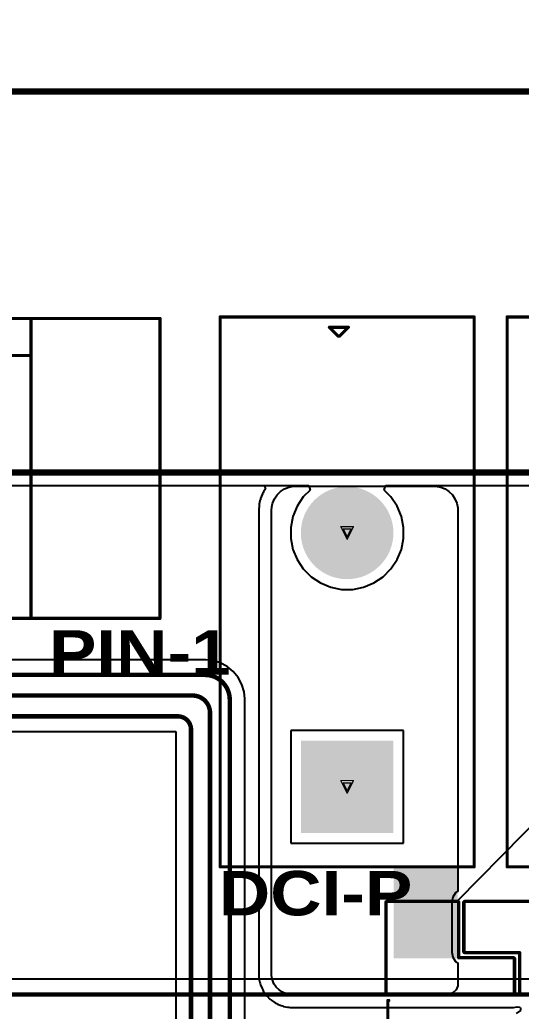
# Model space of a CAD drawing. Header units: inches. Extents: x -2 to 5376, y -4 to 5426.
# Drawn here: x 97.49 to 117.55, y 74.96 to 114.62 of the extents above; entities that cross this region are included whole.
import ezdxf

# ---------------------------------------------------------------- set-up
doc = ezdxf.new("R2010")
doc.units = ezdxf.units.IN
for name, color, linetype in [('Board Outline', 216, 'Continuous'), ('Bottom Layer', 5, 'Continuous'), ('Bottom Solder', 6, 'Continuous'), ('Dimension', 6, 'Continuous'), ('Drill Drawing', 1, 'Continuous'), ('Layer 1', 16, 'Continuous'), ('Layer 2', 76, 'Continuous'), ('Multi-Layer', 9, 'Continuous'), ('Pad Holes', 156, 'Continuous'), ('Top Layer', 1, 'Continuous'), ('Top Overlay', 2, 'Continuous'), ('Top Paste', 8, 'Continuous'), ('Top Solder', 216, 'Continuous')]:
    doc.layers.add(name, color=color, linetype=linetype)
doc.styles.add('Arial Black_Bold', font='', dxfattribs={"height": 0.2})
doc.styles.get('Arial Black_Bold').set_extended_font_data('Arial Black', bold=True)

# ---------------------------------------------------------------- blocks, each defined once
blk = doc.blocks.new('DB136H_10_16_1P_BK_P_126')
at = {"layer": 'Bottom Layer'}
h = blk.add_hatch(color=5, dxfattribs=at)
edge = h.paths.add_edge_path()
edge.add_arc((0, 5.08), 1.75, 0, 360)
blk.add_hatch(color=5, dxfattribs=at).paths.add_polyline_path([(-1.75, -3.33), (1.75, -3.33), (1.75, -6.83), (-1.75, -6.83)])
at = {"layer": 'Bottom Solder'}
h = blk.add_hatch(color=6, dxfattribs=at)
edge = h.paths.add_edge_path()
edge.add_arc((0, 5.08), 1.852, 0, 360)
blk.add_hatch(color=6, dxfattribs=at).paths.add_polyline_path([(-1.852, -3.228), (1.852, -3.228), (1.852, -6.932), (-1.852, -6.932)])
at = {"layer": 'Layer 1'}
h = blk.add_hatch(color=16, dxfattribs=at)
edge = h.paths.add_edge_path()
edge.add_arc((0, 5.08), 1.75, 0, 360)
blk.add_hatch(color=16, dxfattribs=at).paths.add_polyline_path([(-1.75, -3.33), (1.75, -3.33), (1.75, -6.83), (-1.75, -6.83)])
at = {"layer": 'Layer 2'}
h = blk.add_hatch(color=76, dxfattribs=at)
edge = h.paths.add_edge_path()
edge.add_arc((0, 5.08), 1.75, 0, 360)
blk.add_hatch(color=76, dxfattribs=at).paths.add_polyline_path([(-1.75, -3.33), (1.75, -3.33), (1.75, -6.83), (-1.75, -6.83)])
at = {"layer": 'Multi-Layer'}
h = blk.add_hatch(color=9, dxfattribs=at)
edge = h.paths.add_edge_path()
edge.add_arc((0, 5.08), 1.75, 0, 360)
blk.add_hatch(color=9, dxfattribs=at).paths.add_polyline_path([(-1.75, -3.33), (1.75, -3.33), (1.75, -6.83), (-1.75, -6.83)])
at = {"layer": 'Pad Holes'}
h = blk.add_hatch(color=7, dxfattribs=at)
edge = h.paths.add_edge_path()
edge.add_arc((0, 5.08), 1, 0, 360)
h = blk.add_hatch(color=7, dxfattribs=at)
edge = h.paths.add_edge_path()
edge.add_arc((0, -5.08), 1, 0, 360)
at = {"layer": 'Top Layer'}
h = blk.add_hatch(color=1, dxfattribs=at)
edge = h.paths.add_edge_path()
edge.add_arc((0, 5.08), 1.75, 0, 360)
blk.add_hatch(color=1, dxfattribs=at).paths.add_polyline_path([(-1.75, -3.33), (1.75, -3.33), (1.75, -6.83), (-1.75, -6.83)])
at = {"layer": 'Top Solder'}
h = blk.add_hatch(color=216, dxfattribs=at)
edge = h.paths.add_edge_path()
edge.add_arc((0, 5.08), 1.852, 0, 360)
blk.add_hatch(color=216, dxfattribs=at).paths.add_polyline_path([(-1.852, -3.228), (1.852, -3.228), (1.852, -6.932), (-1.852, -6.932)])
at = {"layer": 'Top Overlay'}
for points in [[(-5.08, 13.72, 0.127, 0.127, 0), (0, 13.72, 0.127, 0.127, 0)], [(-5.08, -8.28, 0.127, 0.127, 0), (-5.08, 13.72, 0.127, 0.127, 0)], [(0, 13.72, 0.127, 0.127, 0), (5.08, 13.72, 0.127, 0.127, 0)], [(5.08, -8.28, 0.127, 0.127, 0), (5.08, 13.72, 0.127, 0.127, 0)], [(-0.711, 13.305, 0.127, 0.127, 0), (0.051, 13.305, 0.127, 0.127, 0)], [(-0.711, 13.305, 0.127, 0.127, 0), (-0.361, 12.954, 0.127, 0.127, 0)], [(-0.3, 12.954, 0.127, 0.127, 0), (0.051, 13.305, 0.127, 0.127, 0)], [(-5.08, -8.28, 0.127, 0.127, 0), (0, -8.28, 0.127, 0.127, 0)], [(0, -8.28, 0.127, 0.127, 0), (5.08, -8.28, 0.127, 0.127, 0)]]:
    blk.add_lwpolyline(points, format="xyseb", dxfattribs=at)
for points in [[(-5.112, 13.72, 0.0635, 0.0635, 1), (-5.048, 13.72, 0.0635, 0.0635, 1)], [(-5.112, 13.72, 0.0635, 0.0635, 1), (-5.048, 13.72, 0.0635, 0.0635, 1)], [(-0.032, 13.72, 0.0635, 0.0635, 1), (0.032, 13.72, 0.0635, 0.0635, 1)], [(-0.032, 13.72, 0.0635, 0.0635, 1), (0.032, 13.72, 0.0635, 0.0635, 1)], [(5.048, 13.72, 0.0635, 0.0635, 1), (5.112, 13.72, 0.0635, 0.0635, 1)], [(5.048, 13.72, 0.0635, 0.0635, 1), (5.112, 13.72, 0.0635, 0.0635, 1)], [(-0.743, 13.305, 0.0635, 0.0635, 1), (-0.679, 13.305, 0.0635, 0.0635, 1)], [(-0.743, 13.305, 0.0635, 0.0635, 1), (-0.679, 13.305, 0.0635, 0.0635, 1)], [(0.019, 13.305, 0.0635, 0.0635, 1), (0.083, 13.305, 0.0635, 0.0635, 1)], [(0.019, 13.305, 0.0635, 0.0635, 1), (0.083, 13.305, 0.0635, 0.0635, 1)], [(-0.392, 12.954, 0.0635, 0.0635, 1), (-0.329, 12.954, 0.0635, 0.0635, 1)], [(-0.332, 12.954, 0.0635, 0.0635, 1), (-0.268, 12.954, 0.0635, 0.0635, 1)], [(-5.112, -8.28, 0.0635, 0.0635, 1), (-5.048, -8.28, 0.0635, 0.0635, 1)], [(-5.112, -8.28, 0.0635, 0.0635, 1), (-5.048, -8.28, 0.0635, 0.0635, 1)], [(-0.032, -8.28, 0.0635, 0.0635, 1), (0.032, -8.28, 0.0635, 0.0635, 1)], [(-0.032, -8.28, 0.0635, 0.0635, 1), (0.032, -8.28, 0.0635, 0.0635, 1)], [(5.048, -8.28, 0.0635, 0.0635, 1), (5.112, -8.28, 0.0635, 0.0635, 1)], [(5.048, -8.28, 0.0635, 0.0635, 1), (5.112, -8.28, 0.0635, 0.0635, 1)]]:
    blk.add_lwpolyline(points, format="xyseb", close=True, dxfattribs=at)
blk = doc.blocks.new('DB136H_10_16_1P_RD_P_127')
at = {"layer": 'Bottom Layer'}
h = blk.add_hatch(color=5, dxfattribs=at)
edge = h.paths.add_edge_path()
edge.add_arc((0, 5.08), 1.75, 0, 360)
blk.add_hatch(color=5, dxfattribs=at).paths.add_polyline_path([(-1.75, -3.33), (1.75, -3.33), (1.75, -6.83), (-1.75, -6.83)])
at = {"layer": 'Bottom Solder'}
h = blk.add_hatch(color=6, dxfattribs=at)
edge = h.paths.add_edge_path()
edge.add_arc((0, 5.08), 1.852, 0, 360)
blk.add_hatch(color=6, dxfattribs=at).paths.add_polyline_path([(-1.852, -3.228), (1.852, -3.228), (1.852, -6.932), (-1.852, -6.932)])
at = {"layer": 'Layer 1'}
h = blk.add_hatch(color=16, dxfattribs=at)
edge = h.paths.add_edge_path()
edge.add_arc((0, 5.08), 1.75, 0, 360)
blk.add_hatch(color=16, dxfattribs=at).paths.add_polyline_path([(-1.75, -3.33), (1.75, -3.33), (1.75, -6.83), (-1.75, -6.83)])
at = {"layer": 'Layer 2'}
h = blk.add_hatch(color=76, dxfattribs=at)
edge = h.paths.add_edge_path()
edge.add_arc((0, 5.08), 1.75, 0, 360)
blk.add_hatch(color=76, dxfattribs=at).paths.add_polyline_path([(-1.75, -3.33), (1.75, -3.33), (1.75, -6.83), (-1.75, -6.83)])
at = {"layer": 'Multi-Layer'}
h = blk.add_hatch(color=9, dxfattribs=at)
edge = h.paths.add_edge_path()
edge.add_arc((0, 5.08), 1.75, 0, 360)
blk.add_hatch(color=9, dxfattribs=at).paths.add_polyline_path([(-1.75, -3.33), (1.75, -3.33), (1.75, -6.83), (-1.75, -6.83)])
at = {"layer": 'Pad Holes'}
h = blk.add_hatch(color=7, dxfattribs=at)
edge = h.paths.add_edge_path()
edge.add_arc((0, 5.08), 1, 0, 360)
h = blk.add_hatch(color=7, dxfattribs=at)
edge = h.paths.add_edge_path()
edge.add_arc((0, -5.08), 1, 0, 360)
at = {"layer": 'Top Layer'}
h = blk.add_hatch(color=1, dxfattribs=at)
edge = h.paths.add_edge_path()
edge.add_arc((0, 5.08), 1.75, 0, 360)
blk.add_hatch(color=1, dxfattribs=at).paths.add_polyline_path([(-1.75, -3.33), (1.75, -3.33), (1.75, -6.83), (-1.75, -6.83)])
at = {"layer": 'Top Solder'}
h = blk.add_hatch(color=216, dxfattribs=at)
edge = h.paths.add_edge_path()
edge.add_arc((0, 5.08), 1.852, 0, 360)
blk.add_hatch(color=216, dxfattribs=at).paths.add_polyline_path([(-1.852, -3.228), (1.852, -3.228), (1.852, -6.932), (-1.852, -6.932)])
at = {"layer": 'Top Overlay'}
for points in [[(-5.08, 13.72, 0.127, 0.127, 0), (0, 13.72, 0.127, 0.127, 0)], [(-5.08, -8.28, 0.127, 0.127, 0), (-5.08, 13.72, 0.127, 0.127, 0)], [(0, 13.72, 0.127, 0.127, 0), (5.08, 13.72, 0.127, 0.127, 0)], [(5.08, -8.28, 0.127, 0.127, 0), (5.08, 13.72, 0.127, 0.127, 0)], [(-0.711, 13.305, 0.127, 0.127, 0), (-0.361, 12.954, 0.127, 0.127, 0)], [(-0.711, 13.305, 0.127, 0.127, 0), (0.051, 13.305, 0.127, 0.127, 0)], [(-0.3, 12.954, 0.127, 0.127, 0), (0.051, 13.305, 0.127, 0.127, 0)], [(-0.361, 12.954, 0.127, 0.127, 0), (-0.3, 12.954, 0.127, 0.127, 0)], [(-5.08, -8.28, 0.127, 0.127, 0), (0, -8.28, 0.127, 0.127, 0)], [(0, -8.28, 0.127, 0.127, 0), (5.08, -8.28, 0.127, 0.127, 0)]]:
    blk.add_lwpolyline(points, format="xyseb", dxfattribs=at)
for points in [[(-5.112, 13.72, 0.0635, 0.0635, 1), (-5.048, 13.72, 0.0635, 0.0635, 1)], [(-5.112, 13.72, 0.0635, 0.0635, 1), (-5.048, 13.72, 0.0635, 0.0635, 1)], [(-0.032, 13.72, 0.0635, 0.0635, 1), (0.032, 13.72, 0.0635, 0.0635, 1)], [(-0.032, 13.72, 0.0635, 0.0635, 1), (0.032, 13.72, 0.0635, 0.0635, 1)], [(5.048, 13.72, 0.0635, 0.0635, 1), (5.112, 13.72, 0.0635, 0.0635, 1)], [(5.048, 13.72, 0.0635, 0.0635, 1), (5.112, 13.72, 0.0635, 0.0635, 1)], [(-0.743, 13.305, 0.0635, 0.0635, 1), (-0.679, 13.305, 0.0635, 0.0635, 1)], [(-0.743, 13.305, 0.0635, 0.0635, 1), (-0.679, 13.305, 0.0635, 0.0635, 1)], [(0.019, 13.305, 0.0635, 0.0635, 1), (0.083, 13.305, 0.0635, 0.0635, 1)], [(0.019, 13.305, 0.0635, 0.0635, 1), (0.083, 13.305, 0.0635, 0.0635, 1)], [(-0.392, 12.954, 0.0635, 0.0635, 1), (-0.329, 12.954, 0.0635, 0.0635, 1)], [(-0.392, 12.954, 0.0635, 0.0635, 1), (-0.329, 12.954, 0.0635, 0.0635, 1)], [(-0.332, 12.954, 0.0635, 0.0635, 1), (-0.268, 12.954, 0.0635, 0.0635, 1)], [(-0.332, 12.954, 0.0635, 0.0635, 1), (-0.268, 12.954, 0.0635, 0.0635, 1)], [(-5.112, -8.28, 0.0635, 0.0635, 1), (-5.048, -8.28, 0.0635, 0.0635, 1)], [(-5.112, -8.28, 0.0635, 0.0635, 1), (-5.048, -8.28, 0.0635, 0.0635, 1)], [(-0.032, -8.28, 0.0635, 0.0635, 1), (0.032, -8.28, 0.0635, 0.0635, 1)], [(-0.032, -8.28, 0.0635, 0.0635, 1), (0.032, -8.28, 0.0635, 0.0635, 1)], [(5.048, -8.28, 0.0635, 0.0635, 1), (5.112, -8.28, 0.0635, 0.0635, 1)], [(5.048, -8.28, 0.0635, 0.0635, 1), (5.112, -8.28, 0.0635, 0.0635, 1)]]:
    blk.add_lwpolyline(points, format="xyseb", close=True, dxfattribs=at)
blk = doc.blocks.new('DB2ERM_5_08_12P_GN_128')
at = {"layer": 'Top Overlay'}
for points in [[(35.636, 2, 0.127, 0.127, 0), (-35.636, 2, 0.127, 0.127, 0)], [(-35.636, 2, 0.127, 0.127, 0), (-35.636, -10, 0.127, 0.127, 0)], [(-30.48, 2, 0.127, 0.127, 0), (-30.48, -10, 0.127, 0.127, 0)], [(30.48, -8.516, 0.127, 0.127, 0), (-30.48, -8.516, 0.127, 0.127, 0)], [(35.636, -10, 0.127, 0.127, 0), (-35.636, -10, 0.127, 0.127, 0)]]:
    blk.add_lwpolyline(points, format="xyseb", dxfattribs=at)
for points in [[(-35.668, 2, 0.0635, 0.0635, 1), (-35.604, 2, 0.0635, 0.0635, 1)], [(-35.668, 2, 0.0635, 0.0635, 1), (-35.604, 2, 0.0635, 0.0635, 1)], [(-30.512, 2, 0.0635, 0.0635, 1), (-30.448, 2, 0.0635, 0.0635, 1)], [(-30.512, -8.516, 0.0635, 0.0635, 1), (-30.448, -8.516, 0.0635, 0.0635, 1)], [(-35.668, -10, 0.0635, 0.0635, 1), (-35.604, -10, 0.0635, 0.0635, 1)], [(-35.668, -10, 0.0635, 0.0635, 1), (-35.604, -10, 0.0635, 0.0635, 1)], [(-30.512, -10, 0.0635, 0.0635, 1), (-30.448, -10, 0.0635, 0.0635, 1)]]:
    blk.add_lwpolyline(points, format="xyseb", close=True, dxfattribs=at)
blk = doc.blocks.new('TISON_8_8X8__133')
at = {"layer": 'Top Layer'}
h = blk.add_hatch(color=1, dxfattribs=at)
edge = h.paths.add_edge_path()
edge.add_arc((3.264, 1.556), 0.15, 90, 270)
edge.add_line((3.264, 1.406), (3.464, 1.406))
edge.add_arc((3.464, 1.556), 0.15, 270, 450)
edge.add_line((3.464, 1.706), (3.264, 1.706))
at = {"layer": 'Top Paste'}
h = blk.add_hatch(color=8, dxfattribs=at)
edge = h.paths.add_edge_path()
edge.add_arc((3.264, 1.556), 0.15, 90, 270)
edge.add_line((3.264, 1.406), (3.464, 1.406))
edge.add_arc((3.464, 1.556), 0.15, 270, 450)
edge.add_line((3.464, 1.706), (3.264, 1.706))
at = {"layer": 'Top Solder'}
h = blk.add_hatch(color=216, dxfattribs=at)
edge = h.paths.add_edge_path()
edge.add_arc((3.264, 1.556), 0.252, 90, 270)
edge.add_line((3.264, 1.304), (3.464, 1.304))
edge.add_arc((3.464, 1.556), 0.252, 270, 450)
edge.add_line((3.464, 1.808), (3.264, 1.808))
at = {"layer": 'Top Layer'}
for p, q in [((1.514, -0.98), (1.514, 4.092)), ((1.514, 4.092), (5.214, 4.092)), ((5.214, 4.092), (5.214, 4.092)), ((5.214, 4.092), (5.214, 1.257)), ((5.214, 1.257), (2.964, 1.257)), ((2.964, 1.257), (2.964, -0.98)), ((3.203, -1.257), (3.203, 0.98)), ((3.203, 0.98), (5.214, 0.98)), ((5.214, 0.98), (5.214, -4.092)), ((2.964, -0.98), (1.514, -0.98)), ((1.514, -4.092), (1.514, -1.257)), ((1.514, -1.257), (3.203, -1.257))]:
    blk.add_line(p, q, dxfattribs=at)
at = {"layer": 'Top Overlay'}
for points in [[(-3.437, 4.052, 0.127, 0.127, 0), (1.274, 4.052, 0.127, 0.127, 0)], [(1.274, 4.052, 0.127, 0.127, 0), (1.274, 4.014, 0.127, 0.127, 0)]]:
    blk.add_lwpolyline(points, format="xyseb", dxfattribs=at)
for points in [[(1.242, 4.052, 0.0635, 0.0635, 1), (1.306, 4.052, 0.0635, 0.0635, 1)], [(1.242, 4.052, 0.0635, 0.0635, 1), (1.306, 4.052, 0.0635, 0.0635, 1)], [(1.242, 4.014, 0.0635, 0.0635, 1), (1.306, 4.014, 0.0635, 0.0635, 1)]]:
    blk.add_lwpolyline(points, format="xyseb", close=True, dxfattribs=at)
at = {"layer": 'Top Solder'}
for p, q in [((1.46, 4.092), (1.476, 4.13)), ((1.46, -0.98), (1.46, 4.092)), ((1.476, 4.13), (1.514, 4.146)), ((1.514, 4.146), (5.214, 4.146)), ((5.214, 4.146), (5.253, 4.13)), ((5.253, 4.13), (5.269, 4.092)), ((5.269, 4.092), (5.269, 1.257)), ((5.214, 1.203), (3.019, 1.203)), ((3.019, 1.203), (3.019, -0.98)), ((5.253, 1.219), (5.214, 1.203)), ((5.269, 1.257), (5.253, 1.219)), ((5.269, 1.257), (5351.599, -5259.438)), ((3.149, 0.98), (3.165, 1.018)), ((3.149, -1.203), (3.149, 0.98)), ((3.165, 1.018), (3.203, 1.034)), ((3.203, 1.034), (5.214, 1.034)), ((5.214, 1.034), (5.253, 1.018)), ((5.253, 1.018), (5.268, 0.98)), ((5.268, 0.98), (5.268, -4.092)), ((1.476, -1.018), (1.46, -0.98)), ((1.514, -1.034), (1.476, -1.018)), ((2.964, -1.034), (1.514, -1.034)), ((3.003, -1.018), (2.964, -1.034)), ((3.019, -0.98), (3.003, -1.018)), ((1.46, -1.257), (1.476, -1.219)), ((1.46, -4.092), (1.46, -1.257)), ((1.476, -1.219), (1.514, -1.203)), ((1.514, -1.203), (3.149, -1.203))]:
    blk.add_line(p, q, dxfattribs=at)

msp = doc.modelspace()

# ---------------------------------------------------------------- hatches: boundary and pattern name
at = {"layer": 'Top Layer'}
msp.add_hatch(color=1, dxfattribs=at).paths.add_polyline_path([(112.45, 77.083), (115.014, 77.083), (115.014, 80.739), (112.45, 80.739)])

# ---------------------------------------------------------------- linework, layer by layer
at = {"layer": 'Board Outline'}
msp.add_lwpolyline([(1.478, 96.509, 0.254, 0.254, 0), (135.382, 96.509, 0.254, 0.254, 0)], format="xyseb", dxfattribs=at)
at = {"layer": 'Bottom Layer'}
for p, q in [((29.972, 95.991), (109.054, 95.991)), ((109.054, 95.991), (109.11, 95.813)), ((112.068, 95.813), (112.124, 95.991)), ((112.124, 95.991), (120.535, 95.991)), ((109.11, 95.813), (108.836, 95.538)), ((112.343, 95.538), (112.068, 95.813)), ((108.836, 95.538), (108.588, 95.169)), ((112.59, 95.169), (112.343, 95.538)), ((108.588, 95.169), (108.418, 94.758)), ((112.761, 94.758), (112.59, 95.169)), ((108.418, 94.758), (108.331, 94.321)), ((112.847, 94.321), (112.761, 94.758)), ((108.331, 94.321), (108.331, 93.877)), ((112.847, 93.877), (112.847, 94.321)), ((108.331, 93.877), (108.418, 93.44)), ((112.761, 93.44), (112.847, 93.877)), ((108.418, 93.44), (108.588, 93.03)), ((112.59, 93.03), (112.761, 93.44)), ((108.588, 93.03), (108.836, 92.66)), ((112.343, 92.66), (112.59, 93.03)), ((108.836, 92.66), (109.15, 92.345)), ((112.029, 92.345), (112.343, 92.66)), ((109.15, 92.345), (109.52, 92.098)), ((109.52, 92.098), (109.931, 91.928)), ((111.248, 91.928), (111.659, 92.098)), ((111.659, 92.098), (112.029, 92.345)), ((109.931, 91.928), (110.367, 91.841)), ((110.367, 91.841), (110.812, 91.841)), ((110.812, 91.841), (111.248, 91.928)), ((112.847, 86.197), (108.331, 86.197)), ((108.331, 86.197), (108.331, 81.681)), ((112.847, 81.681), (112.847, 86.197)), ((108.331, 81.681), (112.847, 81.681))]:
    msp.add_line(p, q, dxfattribs=at)
at = {"layer": 'Dimension'}
msp.add_lwpolyline([(77.74, 111.76, 0.254, 0.254, 0), (138.43, 111.76, 0.254, 0.254, 0)], format="xyseb", dxfattribs=at)
at = {"layer": 'Drill Drawing'}
for points in [[(110.335, 94.353, 0.0508, 0.0508, 0), (110.843, 94.353, 0.0508, 0.0508, 0)], [(110.335, 94.353, 0.0508, 0.0508, 0), (110.589, 93.845, 0.0508, 0.0508, 0)], [(110.437, 94.252, 0.0508, 0.0508, 0), (110.742, 94.252, 0.0508, 0.0508, 0)], [(110.437, 94.252, 0.0508, 0.0508, 0), (110.589, 93.947, 0.0508, 0.0508, 0)], [(110.589, 93.845, 0.0508, 0.0508, 0), (110.843, 94.353, 0.0508, 0.0508, 0)], [(110.589, 93.947, 0.0508, 0.0508, 0), (110.742, 94.252, 0.0508, 0.0508, 0)], [(110.335, 84.193, 0.0508, 0.0508, 0), (110.843, 84.193, 0.0508, 0.0508, 0)], [(110.335, 84.193, 0.0508, 0.0508, 0), (110.589, 83.685, 0.0508, 0.0508, 0)], [(110.437, 84.092, 0.0508, 0.0508, 0), (110.742, 84.092, 0.0508, 0.0508, 0)], [(110.437, 84.092, 0.0508, 0.0508, 0), (110.589, 83.787, 0.0508, 0.0508, 0)], [(110.589, 83.685, 0.0508, 0.0508, 0), (110.843, 84.193, 0.0508, 0.0508, 0)], [(110.589, 83.787, 0.0508, 0.0508, 0), (110.742, 84.092, 0.0508, 0.0508, 0)]]:
    msp.add_lwpolyline(points, format="xyseb", dxfattribs=at)
for points in [[(110.323, 94.353, 0.0254, 0.0254, 1), (110.348, 94.353, 0.0254, 0.0254, 1)], [(110.323, 94.353, 0.0254, 0.0254, 1), (110.348, 94.353, 0.0254, 0.0254, 1)], [(110.424, 94.252, 0.0254, 0.0254, 1), (110.45, 94.252, 0.0254, 0.0254, 1)], [(110.424, 94.252, 0.0254, 0.0254, 1), (110.45, 94.252, 0.0254, 0.0254, 1)], [(110.729, 94.252, 0.0254, 0.0254, 1), (110.755, 94.252, 0.0254, 0.0254, 1)], [(110.729, 94.252, 0.0254, 0.0254, 1), (110.755, 94.252, 0.0254, 0.0254, 1)], [(110.831, 94.353, 0.0254, 0.0254, 1), (110.856, 94.353, 0.0254, 0.0254, 1)], [(110.831, 94.353, 0.0254, 0.0254, 1), (110.856, 94.353, 0.0254, 0.0254, 1)], [(110.577, 93.947, 0.0254, 0.0254, 1), (110.602, 93.947, 0.0254, 0.0254, 1)], [(110.577, 93.947, 0.0254, 0.0254, 1), (110.602, 93.947, 0.0254, 0.0254, 1)], [(110.577, 93.845, 0.0254, 0.0254, 1), (110.602, 93.845, 0.0254, 0.0254, 1)], [(110.577, 93.845, 0.0254, 0.0254, 1), (110.602, 93.845, 0.0254, 0.0254, 1)], [(110.323, 84.193, 0.0254, 0.0254, 1), (110.348, 84.193, 0.0254, 0.0254, 1)], [(110.323, 84.193, 0.0254, 0.0254, 1), (110.348, 84.193, 0.0254, 0.0254, 1)], [(110.424, 84.092, 0.0254, 0.0254, 1), (110.45, 84.092, 0.0254, 0.0254, 1)], [(110.424, 84.092, 0.0254, 0.0254, 1), (110.45, 84.092, 0.0254, 0.0254, 1)], [(110.729, 84.092, 0.0254, 0.0254, 1), (110.755, 84.092, 0.0254, 0.0254, 1)], [(110.729, 84.092, 0.0254, 0.0254, 1), (110.755, 84.092, 0.0254, 0.0254, 1)], [(110.831, 84.193, 0.0254, 0.0254, 1), (110.856, 84.193, 0.0254, 0.0254, 1)], [(110.831, 84.193, 0.0254, 0.0254, 1), (110.856, 84.193, 0.0254, 0.0254, 1)], [(110.577, 83.787, 0.0254, 0.0254, 1), (110.602, 83.787, 0.0254, 0.0254, 1)], [(110.577, 83.787, 0.0254, 0.0254, 1), (110.602, 83.787, 0.0254, 0.0254, 1)], [(110.577, 83.685, 0.0254, 0.0254, 1), (110.602, 83.685, 0.0254, 0.0254, 1)], [(110.577, 83.685, 0.0254, 0.0254, 1), (110.602, 83.685, 0.0254, 0.0254, 1)]]:
    msp.add_lwpolyline(points, format="xyseb", close=True, dxfattribs=at)
at = {"layer": 'Layer 1'}
for p, q in [((3.797, 95.991), (109.054, 95.991)), ((109.054, 95.991), (109.11, 95.813)), ((112.068, 95.813), (112.124, 95.991)), ((112.124, 95.991), (120.535, 95.991)), ((109.11, 95.813), (108.836, 95.538)), ((112.343, 95.538), (112.068, 95.813)), ((108.836, 95.538), (108.588, 95.169)), ((112.59, 95.169), (112.343, 95.538)), ((108.588, 95.169), (108.418, 94.758)), ((112.761, 94.758), (112.59, 95.169)), ((108.418, 94.758), (108.331, 94.321)), ((112.847, 94.321), (112.761, 94.758)), ((108.331, 94.321), (108.331, 93.877)), ((112.847, 93.877), (112.847, 94.321)), ((108.331, 93.877), (108.418, 93.44)), ((112.761, 93.44), (112.847, 93.877)), ((108.418, 93.44), (108.588, 93.03)), ((112.59, 93.03), (112.761, 93.44)), ((108.588, 93.03), (108.836, 92.66)), ((112.343, 92.66), (112.59, 93.03)), ((108.836, 92.66), (109.15, 92.345)), ((112.029, 92.345), (112.343, 92.66)), ((109.15, 92.345), (109.52, 92.098)), ((109.52, 92.098), (109.931, 91.928)), ((111.248, 91.928), (111.659, 92.098)), ((111.659, 92.098), (112.029, 92.345)), ((109.931, 91.928), (110.367, 91.841)), ((110.367, 91.841), (110.812, 91.841)), ((110.812, 91.841), (111.248, 91.928)), ((104.902, 89.026), (49.18, 89.026)), ((104.942, 89.018), (104.902, 89.026)), ((105.213, 88.991), (104.942, 89.018)), ((105.512, 88.901), (105.213, 88.991)), ((105.788, 88.753), (105.512, 88.901)), ((106.03, 88.555), (105.788, 88.753)), ((106.228, 88.313), (106.03, 88.555)), ((106.376, 88.037), (106.228, 88.313)), ((106.467, 87.738), (106.376, 88.037)), ((106.493, 87.467), (106.467, 87.738)), ((106.501, 87.427), (106.493, 87.467)), ((106.501, 49.077), (106.501, 87.427)), ((89.335, 86.151), (103.735, 86.151)), ((103.735, 86.151), (103.735, 47.927)), ((112.847, 86.197), (108.331, 86.197)), ((108.331, 86.197), (108.331, 81.681)), ((112.847, 81.681), (112.847, 86.197)), ((108.331, 81.681), (112.847, 81.681))]:
    msp.add_line(p, q, dxfattribs=at)
for points in [[(49.18, 88.417, 0.178, 0.178, 0), (104.902, 88.417, 0.178, 0.178, 0)], [(104.902, 88.417, 0.178, 0.178, -0.414214), (105.893, 87.427, 0.178, 0.178, 0)], [(69.392, 87.592, 0.178, 0.178, 0), (104.407, 87.592, 0.178, 0.178, 0)], [(104.407, 87.592, 0.178, 0.178, -0.414214), (105.105, 86.893, 0.178, 0.178, 0)], [(105.893, 49.028, 0.178, 0.178, 0), (105.893, 87.427, 0.178, 0.178, 0)], [(105.105, 48.476, 0.178, 0.178, 0), (105.105, 86.893, 0.178, 0.178, 0)], [(89.335, 86.76, 0.178, 0.178, 0), (103.817, 86.76, 0.178, 0.178, 0)], [(103.817, 86.76, 0.178, 0.178, -0.414214), (104.343, 86.233, 0.178, 0.178, 0)], [(104.343, 47.927, 0.178, 0.178, 0), (104.343, 86.233, 0.178, 0.178, 0)]]:
    msp.add_lwpolyline(points, format="xyseb", dxfattribs=at)
for points in [[(104.858, 88.417, 0.0889, 0.0889, 1), (104.946, 88.417, 0.0889, 0.0889, 1)], [(104.858, 88.417, 0.0889, 0.0889, 1), (104.946, 88.417, 0.0889, 0.0889, 1)], [(104.362, 87.592, 0.0889, 0.0889, 1), (104.451, 87.592, 0.0889, 0.0889, 1)], [(104.362, 87.592, 0.0889, 0.0889, 1), (104.451, 87.592, 0.0889, 0.0889, 1)], [(105.848, 87.427, 0.0889, 0.0889, 1), (105.937, 87.427, 0.0889, 0.0889, 1)], [(105.848, 87.427, 0.0889, 0.0889, 1), (105.937, 87.427, 0.0889, 0.0889, 1)], [(105.061, 86.893, 0.0889, 0.0889, 1), (105.15, 86.893, 0.0889, 0.0889, 1)], [(105.061, 86.893, 0.0889, 0.0889, 1), (105.15, 86.893, 0.0889, 0.0889, 1)], [(103.772, 86.76, 0.0889, 0.0889, 1), (103.861, 86.76, 0.0889, 0.0889, 1)], [(103.772, 86.76, 0.0889, 0.0889, 1), (103.861, 86.76, 0.0889, 0.0889, 1)], [(104.299, 86.233, 0.0889, 0.0889, 1), (104.388, 86.233, 0.0889, 0.0889, 1)], [(104.299, 86.233, 0.0889, 0.0889, 1), (104.388, 86.233, 0.0889, 0.0889, 1)]]:
    msp.add_lwpolyline(points, format="xyseb", close=True, dxfattribs=at)
at = {"layer": 'Layer 2'}
for p, q in [((3.797, 95.991), (109.054, 95.991)), ((109.054, 95.991), (109.11, 95.813)), ((112.068, 95.813), (112.124, 95.991)), ((112.124, 95.991), (120.535, 95.991)), ((109.11, 95.813), (108.836, 95.538)), ((112.343, 95.538), (112.068, 95.813)), ((108.836, 95.538), (108.588, 95.169)), ((112.59, 95.169), (112.343, 95.538)), ((108.588, 95.169), (108.418, 94.758)), ((112.761, 94.758), (112.59, 95.169)), ((108.418, 94.758), (108.331, 94.321)), ((112.847, 94.321), (112.761, 94.758)), ((108.331, 94.321), (108.331, 93.877)), ((112.847, 93.877), (112.847, 94.321)), ((108.331, 93.877), (108.418, 93.44)), ((112.761, 93.44), (112.847, 93.877)), ((108.418, 93.44), (108.588, 93.03)), ((112.59, 93.03), (112.761, 93.44)), ((108.588, 93.03), (108.836, 92.66)), ((112.343, 92.66), (112.59, 93.03)), ((108.836, 92.66), (109.15, 92.345)), ((112.029, 92.345), (112.343, 92.66)), ((109.15, 92.345), (109.52, 92.098)), ((109.52, 92.098), (109.931, 91.928)), ((111.248, 91.928), (111.659, 92.098)), ((111.659, 92.098), (112.029, 92.345)), ((109.931, 91.928), (110.367, 91.841)), ((110.367, 91.841), (110.812, 91.841)), ((110.812, 91.841), (111.248, 91.928)), ((112.847, 86.197), (108.331, 86.197)), ((108.331, 86.197), (108.331, 81.681)), ((112.847, 81.681), (112.847, 86.197)), ((108.331, 81.681), (112.847, 81.681)), ((133.052, 76.242), (84.912, 76.242))]:
    msp.add_line(p, q, dxfattribs=at)
msp.add_lwpolyline([(84.912, 75.633, 0.178, 0.178, 0), (133.052, 75.633, 0.178, 0.178, 0)], format="xyseb", dxfattribs=at)
at = {"layer": 'Top Layer'}
for p, q in [((24.765, 95.991), (107.265, 95.991)), ((107.265, 95.991), (107.283, 95.973)), ((107.201, 95.655), (107.128, 95.478)), ((107.229, 95.697), (107.201, 95.655)), ((107.249, 95.744), (107.229, 95.697)), ((107.329, 95.864), (107.249, 95.744)), ((107.283, 95.973), (107.329, 95.864)), ((107.68, 95.456), (107.786, 95.616)), ((107.786, 95.616), (107.921, 95.751)), ((107.921, 95.751), (108.081, 95.857)), ((108.081, 95.857), (108.258, 95.931)), ((108.258, 95.931), (108.445, 95.968)), ((108.445, 95.968), (108.541, 95.968)), ((108.541, 95.968), (114.049, 95.968)), ((114.049, 95.968), (114.049, 95.968)), ((114.049, 95.968), (114.049, 95.968)), ((114.049, 95.968), (114.05, 95.968)), ((114.05, 95.968), (114.191, 95.959)), ((114.191, 95.959), (114.331, 95.931)), ((114.331, 95.931), (114.506, 95.858)), ((114.506, 95.858), (114.664, 95.753)), ((114.664, 95.753), (114.799, 95.618)), ((114.799, 95.618), (114.904, 95.46)), ((107.071, 95.212), (107.063, 95.18)), ((107.098, 95.381), (107.071, 95.245)), ((107.071, 95.245), (107.071, 95.212)), ((107.118, 95.428), (107.098, 95.381)), ((107.128, 95.478), (107.118, 95.428)), ((107.579, 95.144), (107.606, 95.28)), ((107.606, 95.28), (107.68, 95.456)), ((114.904, 95.46), (114.977, 95.285)), ((114.977, 95.285), (115.014, 95.099)), ((107.055, 95.014), (107.051, 94.996)), ((107.051, 94.996), (107.051, 76.454)), ((107.063, 95.18), (107.052, 95.033)), ((107.052, 95.033), (107.052, 95.033)), ((107.052, 95.033), (107.052, 95.033)), ((107.052, 95.033), (107.052, 95.032)), ((107.052, 95.032), (107.055, 95.014)), ((107.569, 94.996), (107.579, 95.144)), ((107.569, 76.454), (107.569, 94.996)), ((107.569, 94.996), (107.569, 94.996)), ((115.014, 95.099), (115.014, 95.004)), ((115.014, 95.004), (115.014, 79.759)), ((115.014, 79.759), (114.925, 79.699)), ((114.813, 79.531), (114.773, 79.333)), ((114.773, 79.333), (114.773, 77.322)), ((114.925, 79.699), (114.813, 79.531)), ((114.773, 77.322), (114.813, 77.124)), ((114.813, 77.124), (114.925, 76.956)), ((114.925, 76.956), (115.014, 76.896)), ((115.014, 76.896), (115.014, 76.073)), ((107.051, 76.454), (107.051, 76.373)), ((107.051, 76.373), (107.061, 76.323)), ((107.061, 76.323), (107.061, 76.272)), ((107.061, 76.272), (107.093, 76.113)), ((107.569, 76.373), (107.569, 76.454)), ((107.601, 76.215), (107.569, 76.373)), ((107.662, 76.065), (107.601, 76.215)), ((107.093, 76.113), (107.112, 76.066)), ((107.112, 76.066), (107.122, 76.016)), ((107.122, 76.016), (107.184, 75.867)), ((107.184, 75.867), (107.212, 75.825)), ((107.212, 75.825), (107.232, 75.777)), ((107.232, 75.777), (107.322, 75.643)), ((107.752, 75.931), (107.662, 76.065)), ((107.867, 75.816), (107.752, 75.931)), ((108.001, 75.726), (107.867, 75.816)), ((114.947, 75.824), (114.823, 75.7)), ((115.014, 75.985), (114.947, 75.824)), ((115.014, 76.073), (115.014, 76.073)), ((115.014, 76.073), (115.014, 75.985)), ((107.322, 75.643), (107.358, 75.607)), ((107.358, 75.607), (107.386, 75.564)), ((107.386, 75.564), (107.5, 75.45)), ((107.5, 75.45), (107.543, 75.422)), ((107.543, 75.422), (107.579, 75.386)), ((107.579, 75.386), (107.713, 75.296)), ((108.15, 75.665), (108.001, 75.726)), ((108.309, 75.633), (108.15, 75.665)), ((108.39, 75.633), (108.309, 75.633)), ((114.574, 75.633), (108.39, 75.633)), ((108.39, 75.633), (108.39, 75.633)), ((114.662, 75.633), (114.574, 75.633)), ((114.823, 75.7), (114.662, 75.633)), ((107.713, 75.296), (107.76, 75.276)), ((107.76, 75.276), (107.803, 75.248)), ((107.803, 75.248), (107.952, 75.186)), ((107.952, 75.186), (108.002, 75.176)), ((108.002, 75.176), (108.049, 75.157)), ((108.049, 75.157), (108.208, 75.125)), ((108.208, 75.125), (108.259, 75.125)), ((108.259, 75.125), (108.309, 75.115)), ((108.309, 75.115), (108.39, 75.115)), ((108.39, 75.115), (108.39, 75.115)), ((108.39, 75.115), (113.258, 75.115)), ((113.258, 75.115), (117.25, 75.115)), ((117.25, 75.115), (117.389, 75.143)), ((117.522, 74.987), (117.354, 74.875)), ((117.389, 75.143), (117.509, 75.119)), ((117.509, 75.119), (117.527, 75.074)), ((117.526, 74.989), (117.522, 74.987)), ((117.527, 75.074), (117.526, 74.989))]:
    msp.add_line(p, q, dxfattribs=at)

# ---------------------------------------------------------------- block references
for name, p, rotation in [('TISON_8_8X8__133', (116.271, 74.119), 90), ('DB2ERM_5_08_12P_GN_128', (67.465, 92.679), 180)]:
    msp.add_blockref(name, p, dxfattribs=dict(rotation=rotation))
for name, p in [('DB136H_10_16_1P_RD_P_127', (110.589, 89.019)), ('DB136H_10_16_1P_BK_P_126', (122.07, 89.019))]:
    msp.add_blockref(name, p)

# ---------------------------------------------------------------- texts
at = {"layer": 'Top Overlay', "style": 'Arial Black_Bold'}
for s, p in [('PIN-1', (98.662, 88.426)), ('DCI-P', (105.458, 78.797))]:
    msp.add_text(s, height=1.778, rotation=360, dxfattribs=at).set_placement(p)

doc.saveas('drawing.dxf')
